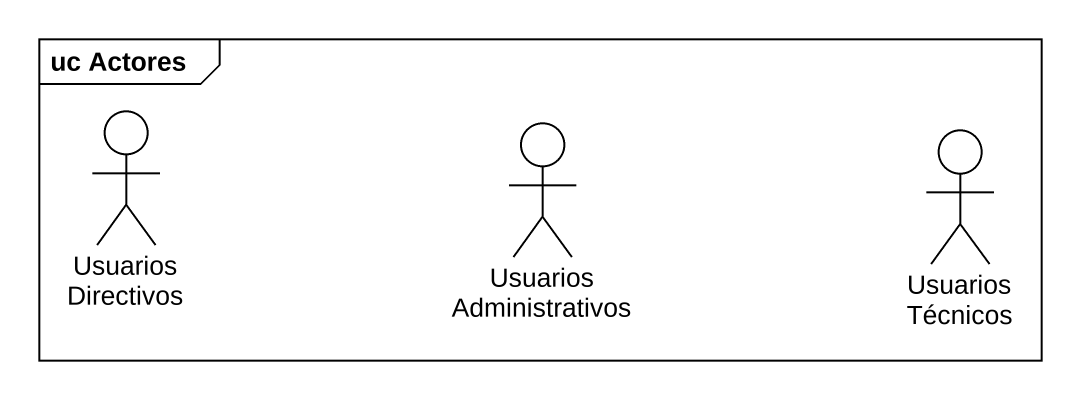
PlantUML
@startuml
mainframe uc Actores
actor "Usuarios Directivos" as Usuarios_Directivos
actor "Usuarios Administrativos" as Usuarios_Administrativos
actor "Usuarios Técnicos" as Usuarios_Técnicos
@enduml
